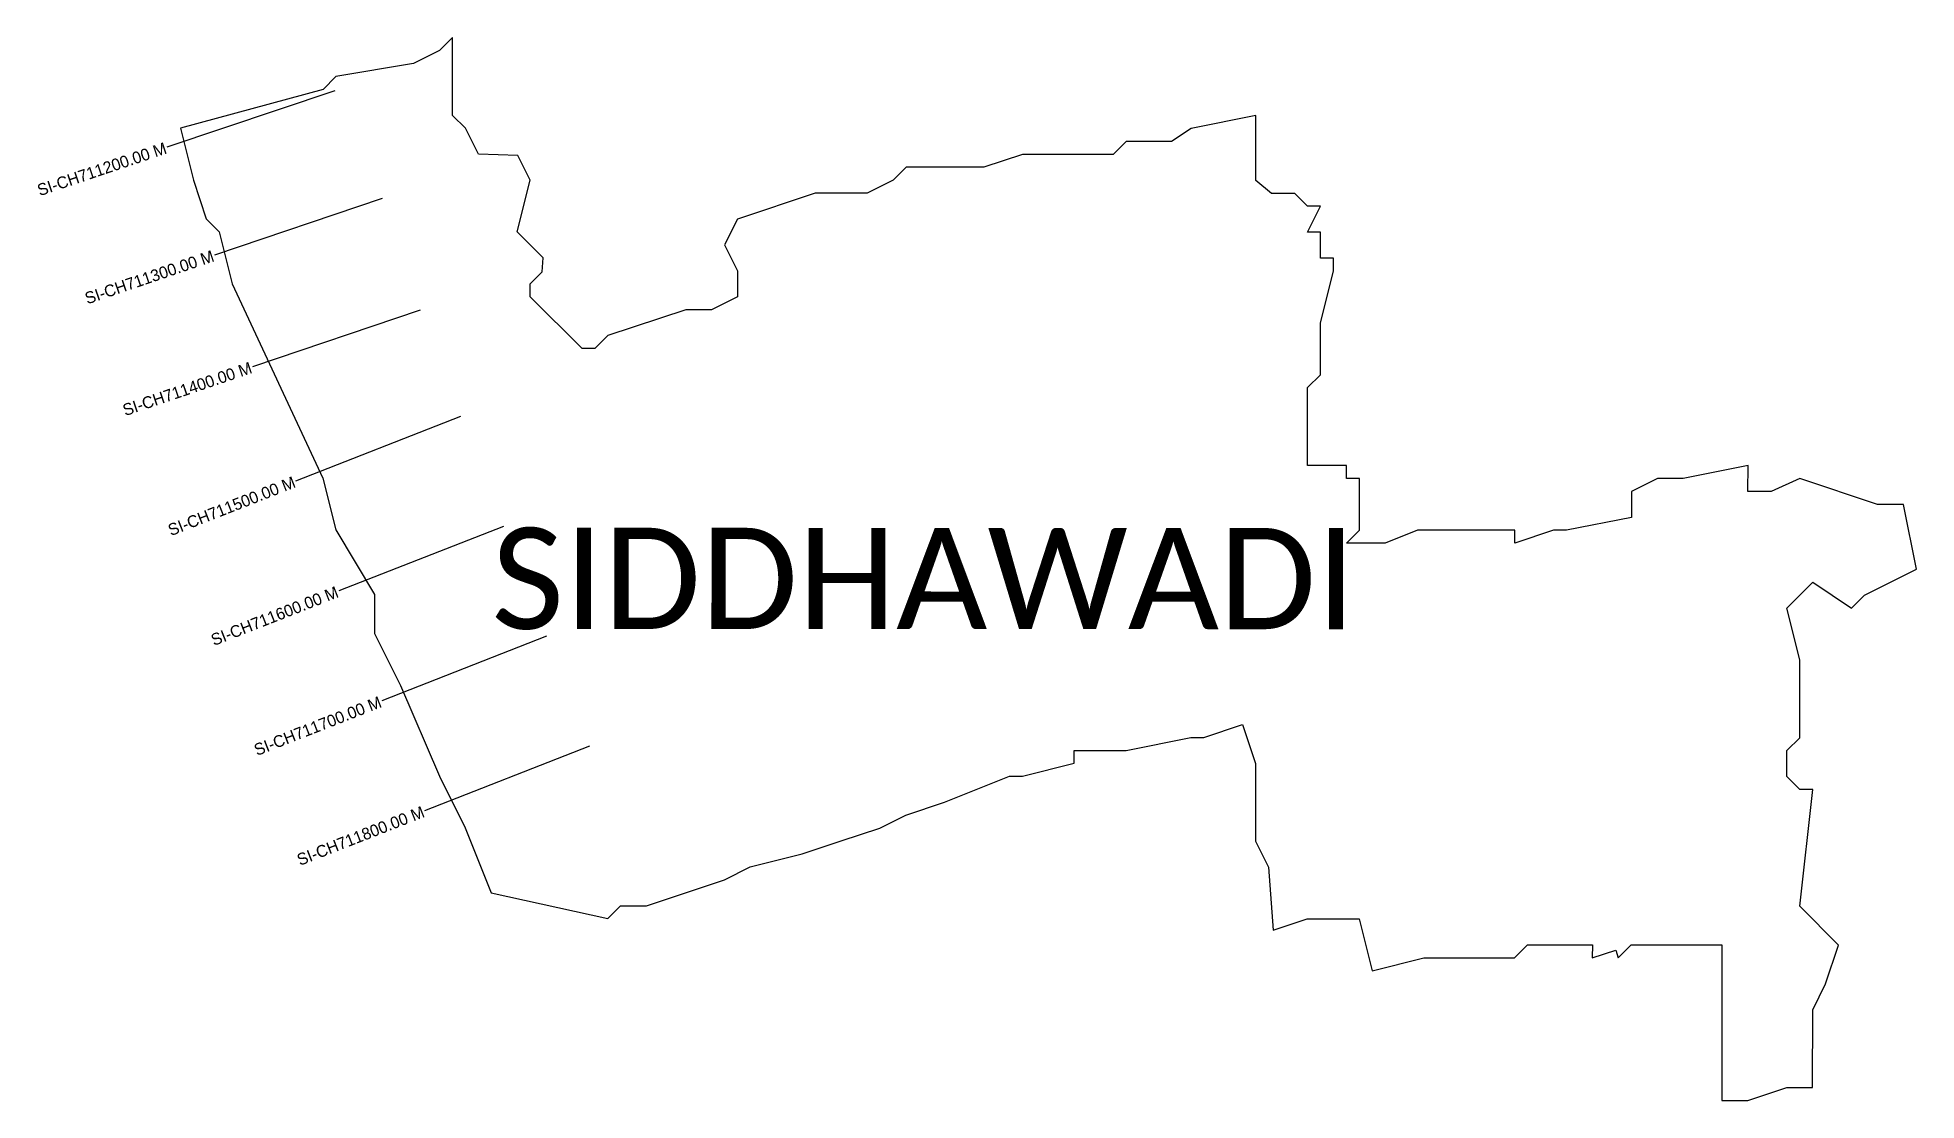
# Model space of a CAD drawing. Header units: metres. Extents: x 353120 to 354712, y 1751365 to 1752265.
import ezdxf
from ezdxf.enums import TextEntityAlignment as Align

# ---------------------------------------------------------------- set-up
doc = ezdxf.new("R2010")
doc.units = ezdxf.units.M
for name, color, linetype in [('CS', 134, 'Continuous'), ('CSMark', 6, 'Continuous'), ('VILLAGE BOUNDRY', 10, 'Continuous'), ('VILLAGE NAME', 250, 'Continuous')]:
    doc.layers.add(name, color=color, linetype=linetype)

msp = doc.modelspace()

# ---------------------------------------------------------------- linework, layer by layer
at = {"layer": 'CS'}
for p, q in [((353371.6, 1752220.2), (353229.4, 1752172.4)), ((353411.7, 1752129.1), (353269.7, 1752081)), ((353443.8, 1752034.4), (353301.8, 1751986.3)), ((353478.1, 1751944.2), (353338.4, 1751889.5)), ((353514.5, 1751851.1), (353374.9, 1751796.4)), ((353551, 1751758), (353411.3, 1751703.3)), ((353587.4, 1751664.8), (353447.7, 1751610.2))]:
    msp.add_line(p, q, dxfattribs=at)
at = {"layer": 'VILLAGE BOUNDRY', "ltscale": 0.1, "flags": 128}
msp.add_lwpolyline([(354612.9, 1751738), (354601.9, 1751781.9), (354623.9, 1751803.8), (354656.8, 1751781.8), (354667.8, 1751792.8), (354711.7, 1751814.8), (354700.8, 1751869.7), (354678.8, 1751869.7), (354612.9, 1751891.7), (354588.6, 1751880.7), (354569, 1751880.7), (354569.1, 1751902.6), (354514.2, 1751891.7), (354492.2, 1751891.7), (354470.2, 1751880.7), (354470.2, 1751858.8), (354415.3, 1751847.8), (354404.3, 1751847.8), (354371.4, 1751836.8), (354371.4, 1751847.8), (354289.1, 1751847.9), (354261.6, 1751836.9), (354228.7, 1751836.9), (354239.7, 1751847.9), (354239.7, 1751891.8), (354228.7, 1751891.8), (354228.7, 1751902.8), (354195.8, 1751902.8), (354195.8, 1751968.7), (354206.8, 1751979.6), (354206.8, 1752023.5), (354217.8, 1752067.5), (354217.8, 1752078.4), (354206.8, 1752078.4), (354206.9, 1752100.4), (354195.9, 1752100.4), (354206.9, 1752122.4), (354195.9, 1752122.4), (354184.9, 1752133.3), (354165.2, 1752133.3), (354152, 1752144.3), (354152, 1752199.2), (354097.1, 1752188.3), (354080.6, 1752177.3), (354042.2, 1752177.3), (354031.2, 1752166.3), (353954.4, 1752166.3), (353921.4, 1752155.4), (353855.6, 1752155.4), (353844.6, 1752144.4), (353822.6, 1752133.5), (353778.7, 1752133.5), (353712.8, 1752111.5), (353701.9, 1752089.6), (353712.8, 1752067.6), (353712.8, 1752045.7), (353690.8, 1752034.7), (353668.9, 1752034.7), (353603, 1752012.8), (353592, 1752001.8), (353581.1, 1752001.8), (353537.2, 1752045.7), (353537.2, 1752056.7), (353547.2, 1752066.7), (353548.2, 1752078.7), (353526.2, 1752100.6), (353537.2, 1752144.5), (353526.8, 1752165.3), (353493.3, 1752166.5), (353482.3, 1752188.5), (353471.3, 1752199.4), (353471.4, 1752265.3), (353460.4, 1752254.3), (353438.4, 1752243.4), (353372.6, 1752232.4), (353361.6, 1752221.4), (353240.8, 1752188.6), (353251.8, 1752144.6), (353262.7, 1752111.7), (353273.7, 1752100.7), (353284.7, 1752056.8), (353361.4, 1751892.1), (353372.4, 1751848.2), (353405.3, 1751793.3), (353405.3, 1751760.4), (353427.3, 1751716.4), (353460.2, 1751639.6), (353482.1, 1751595.7), (353504, 1751540.7), (353602.8, 1751518.8), (353613.8, 1751529.7), (353635.8, 1751529.7), (353668.7, 1751540.7), (353701.7, 1751551.7), (353723.6, 1751562.6), (353767.5, 1751573.6), (353800.5, 1751584.6), (353833.4, 1751595.5), (353855.4, 1751606.5), (353888.3, 1751617.5), (353943.2, 1751639.4), (353954.2, 1751639.4), (353998.1, 1751650.4), (353998.1, 1751661.3), (354042, 1751661.3), (354096.9, 1751672.3), (354107.9, 1751672.3), (354140.8, 1751683.2), (354151.8, 1751650.3), (354151.8, 1751584.4), (354162.7, 1751562.5), (354166.6, 1751508.9), (354195.6, 1751518.6), (354239.6, 1751518.6), (354250.5, 1751474.6), (354294.4, 1751485.6), (354371.3, 1751485.5), (354382.3, 1751496.5), (354437.2, 1751496.5), (354437.1, 1751485.5), (354456.9, 1751492.1), (354459.1, 1751485.5), (354470.1, 1751496.5), (354546.9, 1751496.5), (354546.9, 1751364.7), (354568.9, 1751364.7), (354601.8, 1751375.7), (354623.7, 1751375.7), (354623.8, 1751441.6), (354634.8, 1751463.5), (354645.7, 1751496.4), (354612.8, 1751529.4), (354623.8, 1751628.2), (354612.9, 1751628.2), (354601.9, 1751639.2), (354601.9, 1751661.1), (354612.9, 1751672.1)], close=True, dxfattribs=at)

# ---------------------------------------------------------------- texts
at = {"layer": 'CSMark'}
for s, rotation, p in [('SI-CH711200.00 M', 18.5708, (353228.5, 1752172.1)), ('SI-CH711300.00 M', 18.7234, (353268.7, 1752080.7)), ('SI-CH711400.00 M', 18.7234, (353300.8, 1751986)), ('SI-CH711500.00 M', 21.375, (353337.5, 1751889.2)), ('SI-CH711600.00 M', 21.375, (353373.9, 1751796.1)), ('SI-CH711700.00 M', 21.375, (353410.4, 1751702.9)), ('SI-CH711800.00 M', 21.375, (353446.8, 1751609.8))]:
    msp.add_text(s, height=10, rotation=rotation, dxfattribs=at).set_placement(p, align=Align.MIDDLE_RIGHT)
at = {"layer": 'VILLAGE NAME', "insert": (353504.4, 1751850), "char_height": 85.755, "attachment_point": 1, "rotation": 359.9793}
msp.add_mtext_dynamic_manual_height_columns('{\\fCalibri|b0|i0|c0|p34;SIDDHAWADI}', width=846.213, gutter_width=428.8, heights=[0], dxfattribs=at)

doc.saveas('drawing.dxf')
